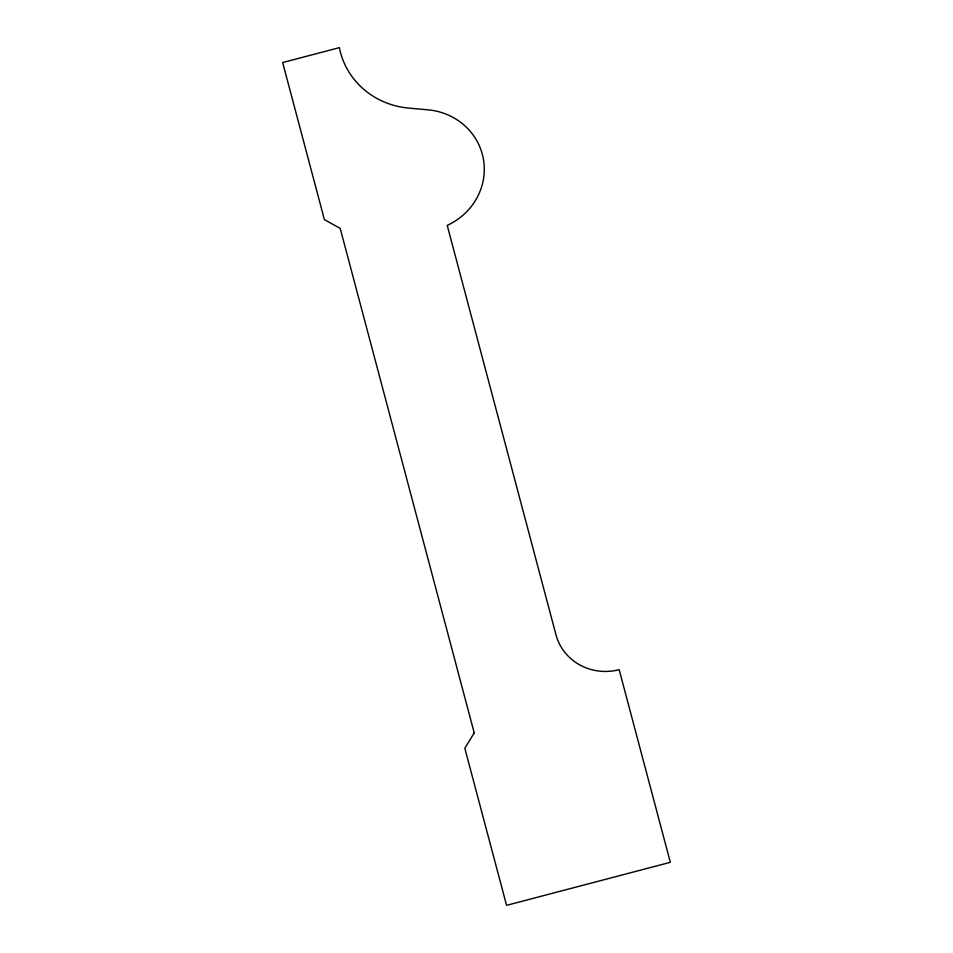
<?xml version="1.0" encoding="UTF-8"?>
<svg xmlns="http://www.w3.org/2000/svg" width="953" height="953" viewBox="0 0 953 953"><rect width="100%" height="100%" fill="white"/><g stroke="black" fill="none" stroke-linecap="round" stroke-linejoin="round"><path stroke-width="1.43" d="M474.225 732.905L464.826 748.26L506.567 905.35L670.34 862.31L619.164 669.661A52.105 49.83 -13.1 0 1 555.968 634.746L447.219 225.384A63.541 60.766 -13.1 0 0 483.516 159.782A63.541 60.766 -13.1 0 0 428.123 109.857L408.468 108.058A79.754 76.264 -13.1 0 1 339.351 47.65L282.66 62.553L324.401 219.643L340.197 228.375L474.225 732.905"/></g></svg>
